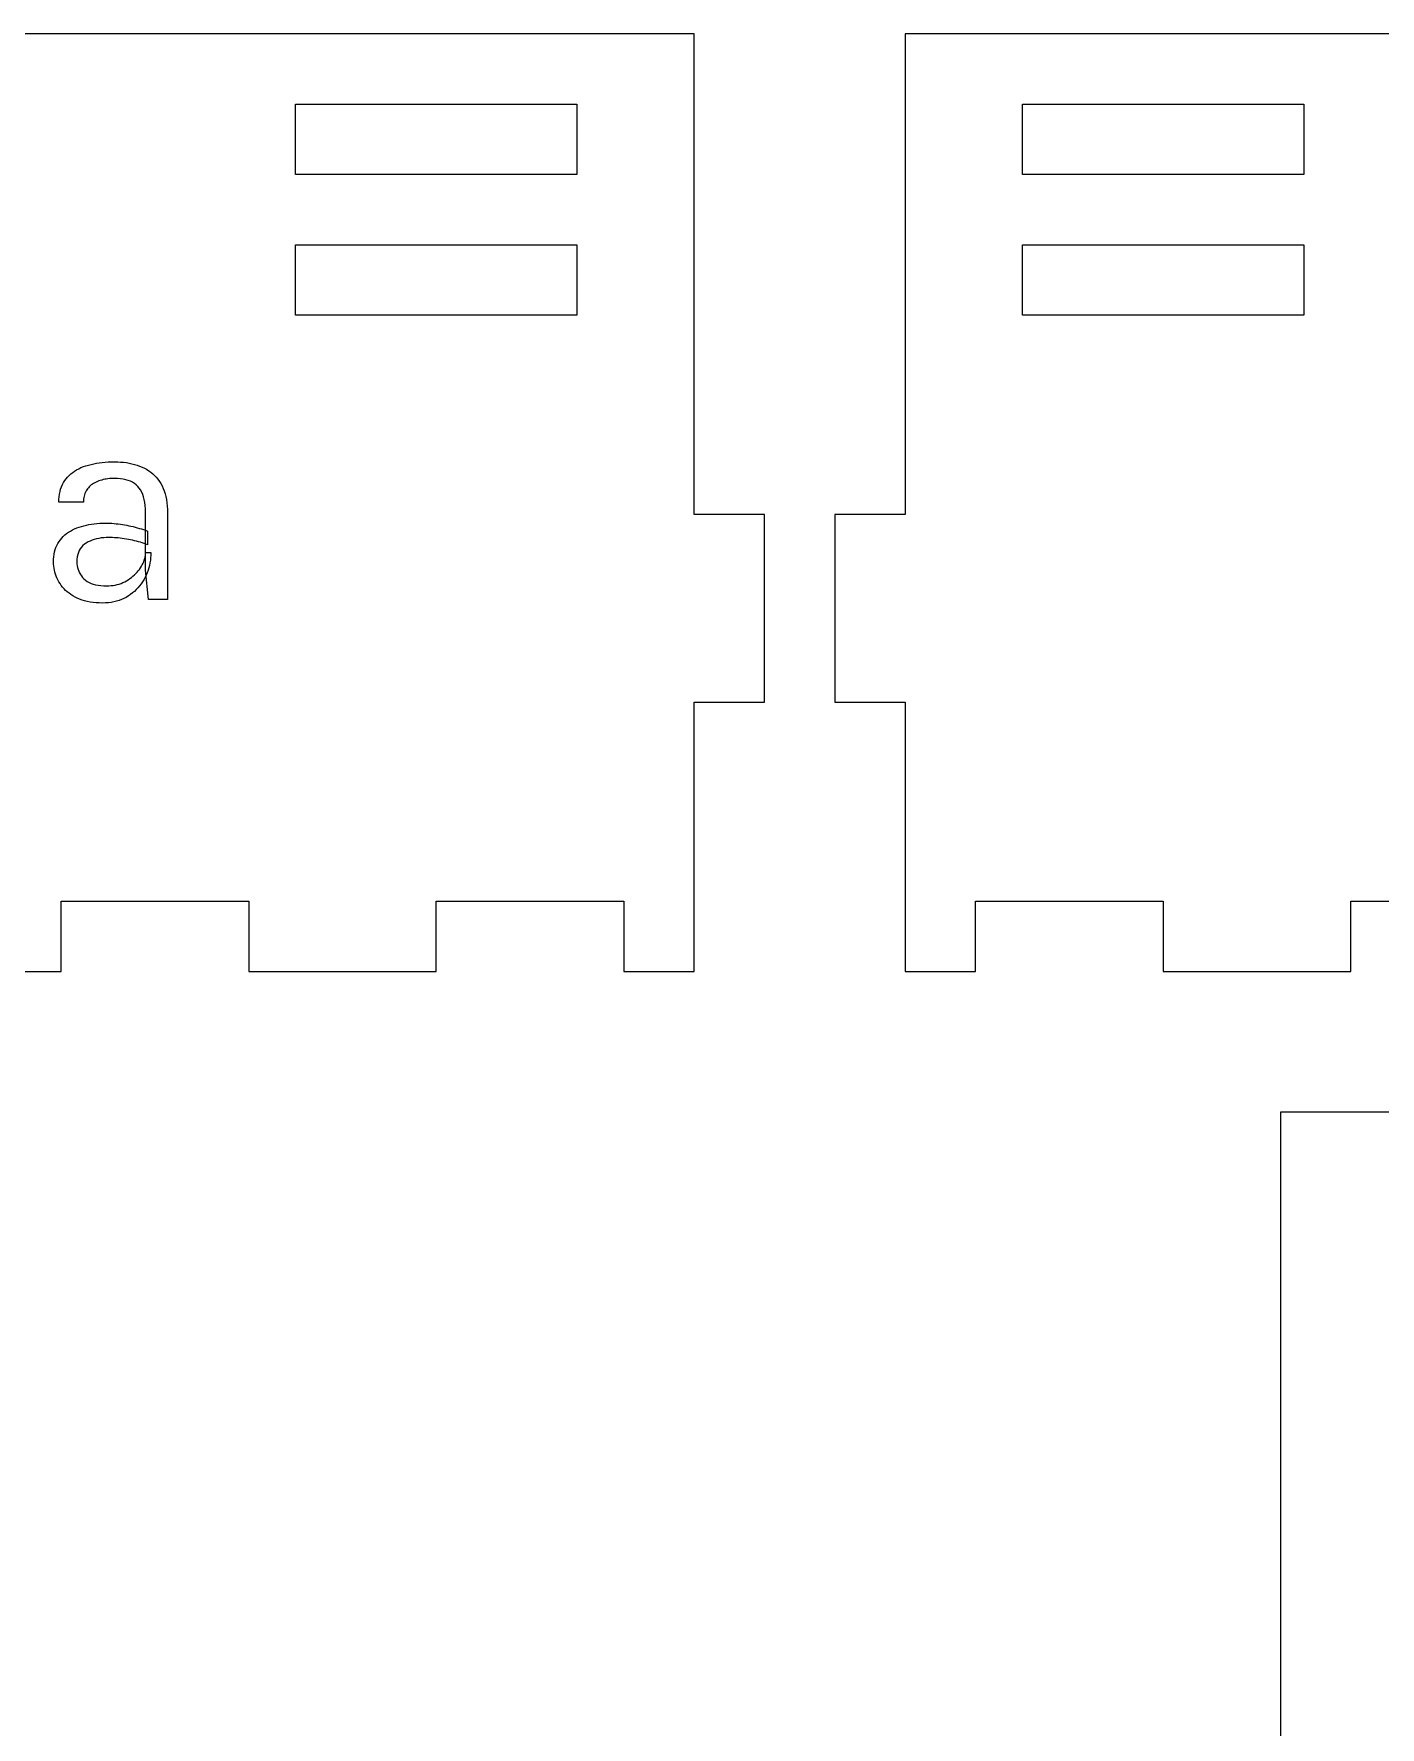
# Model space of a CAD drawing. Header units: millimetres. Extents: x 0 to 253, y 0 to 243.
# Drawn here: x 68.8 to 126.2, y 170.8 to 243 of the extents above; entities that cross this region are included whole.
import ezdxf

# ---------------------------------------------------------------- set-up
doc = ezdxf.new("R2010")
doc.units = ezdxf.units.MM
doc.layers.get('0').update_dxf_attribs({"linetype": 'CONTINUOUS'})

msp = doc.modelspace()

# ---------------------------------------------------------------- linework, layer by layer
for p, q in [((97, 243), (3, 243)), ((97, 231), (97, 243)), ((200, 243), (106, 243)), ((106, 243), (106, 231)), ((80, 237), (80, 240)), ((80, 240), (92, 240)), ((92, 240), (92, 237)), ((111, 237), (111, 240)), ((111, 240), (123, 240)), ((123, 240), (123, 237)), ((92, 237), (80, 237)), ((123, 237), (111, 237)), ((80, 231), (80, 234)), ((80, 234), (92, 234)), ((92, 234), (92, 231)), ((111, 231), (111, 234)), ((111, 234), (123, 234)), ((123, 234), (123, 231)), ((92, 231), (80, 231)), ((97, 222.5), (97, 231)), ((106, 231), (106, 222.5)), ((123, 231), (111, 231)), ((71.163, 224.607), (71.275, 224.637)), ((71.275, 224.637), (71.39, 224.662)), ((71.39, 224.662), (71.508, 224.684)), ((71.508, 224.684), (71.629, 224.703)), ((71.629, 224.703), (71.753, 224.719)), ((71.753, 224.719), (71.881, 224.731)), ((71.881, 224.731), (72.011, 224.739)), ((72.011, 224.739), (72.145, 224.744)), ((72.145, 224.744), (72.281, 224.746)), ((72.281, 224.746), (72.281, 224.746)), ((72.281, 224.746), (72.412, 224.744)), ((72.412, 224.744), (72.539, 224.737)), ((72.539, 224.737), (72.663, 224.726)), ((72.663, 224.726), (72.785, 224.71)), ((72.785, 224.71), (72.904, 224.69)), ((72.904, 224.69), (73.019, 224.666)), ((73.019, 224.666), (73.132, 224.637)), ((73.132, 224.637), (73.241, 224.604)), ((70.101, 223.861), (70.153, 223.944)), ((70.153, 223.944), (70.211, 224.023)), ((70.211, 224.023), (70.275, 224.097)), ((70.275, 224.097), (70.343, 224.167)), ((70.343, 224.167), (70.415, 224.233)), ((70.415, 224.233), (70.493, 224.294)), ((70.493, 224.294), (70.575, 224.351)), ((70.575, 224.351), (70.661, 224.405)), ((70.661, 224.405), (70.753, 224.453)), ((70.753, 224.453), (70.848, 224.498)), ((70.848, 224.498), (70.949, 224.539)), ((70.949, 224.539), (71.054, 224.575)), ((71.054, 224.575), (71.163, 224.607)), ((71.547, 223.907), (71.49, 223.882)), ((71.606, 223.93), (71.547, 223.907)), ((71.667, 223.951), (71.606, 223.93)), ((71.73, 223.969), (71.667, 223.951)), ((71.794, 223.985), (71.73, 223.969)), ((71.859, 223.999), (71.794, 223.985)), ((71.926, 224.011), (71.859, 223.999)), ((71.994, 224.021), (71.926, 224.011)), ((72.064, 224.028), (71.994, 224.021)), ((72.135, 224.034), (72.064, 224.028)), ((72.207, 224.037), (72.135, 224.034)), ((72.281, 224.038), (72.207, 224.037)), ((72.41, 224.035), (72.281, 224.038)), ((72.281, 224.038), (72.281, 224.038)), ((72.532, 224.024), (72.41, 224.035)), ((72.647, 224.007), (72.532, 224.024)), ((72.756, 223.984), (72.647, 224.007)), ((72.858, 223.953), (72.756, 223.984)), ((72.954, 223.916), (72.858, 223.953)), ((73.043, 223.872), (72.954, 223.916)), ((73.241, 224.604), (73.347, 224.566)), ((73.347, 224.566), (73.451, 224.524)), ((73.451, 224.524), (73.551, 224.477)), ((73.551, 224.477), (73.646, 224.425)), ((73.646, 224.425), (73.737, 224.367)), ((73.737, 224.367), (73.823, 224.305)), ((73.823, 224.305), (73.905, 224.237)), ((73.905, 224.237), (73.983, 224.164)), ((73.983, 224.164), (74.056, 224.085)), ((74.056, 224.085), (74.125, 224.002)), ((74.125, 224.002), (74.189, 223.913)), ((74.189, 223.913), (74.249, 223.819)), ((69.908, 223.14), (69.917, 223.258)), ((69.917, 223.258), (69.933, 223.371)), ((69.933, 223.371), (69.954, 223.478)), ((69.954, 223.478), (69.981, 223.581)), ((69.981, 223.581), (70.015, 223.679)), ((70.015, 223.679), (70.055, 223.773)), ((70.055, 223.773), (70.101, 223.861)), ((70.965, 223.219), (70.956, 223.154)), ((70.977, 223.281), (70.965, 223.219)), ((70.993, 223.34), (70.977, 223.281)), ((71.013, 223.396), (70.993, 223.34)), ((71.036, 223.45), (71.013, 223.396)), ((71.062, 223.502), (71.036, 223.45)), ((71.092, 223.551), (71.062, 223.502)), ((71.126, 223.597), (71.092, 223.551)), ((71.163, 223.641), (71.126, 223.597)), ((71.202, 223.682), (71.163, 223.641)), ((71.244, 223.721), (71.202, 223.682)), ((71.288, 223.758), (71.244, 223.721)), ((71.334, 223.793), (71.288, 223.758)), ((71.384, 223.825), (71.334, 223.793)), ((71.436, 223.855), (71.384, 223.825)), ((71.49, 223.882), (71.436, 223.855)), ((73.126, 223.821), (73.043, 223.872)), ((73.202, 223.763), (73.126, 223.821)), ((73.271, 223.699), (73.202, 223.763)), ((73.334, 223.627), (73.271, 223.699)), ((73.39, 223.546), (73.334, 223.627)), ((73.439, 223.456), (73.39, 223.546)), ((73.482, 223.358), (73.439, 223.456)), ((73.519, 223.251), (73.482, 223.358)), ((73.548, 223.136), (73.519, 223.251)), ((74.249, 223.819), (74.304, 223.719)), ((74.304, 223.719), (74.353, 223.614)), ((74.353, 223.614), (74.396, 223.503)), ((74.396, 223.503), (74.433, 223.386)), ((74.433, 223.386), (74.465, 223.263)), ((74.465, 223.263), (74.491, 223.135)), ((69.905, 223.018), (69.908, 223.14)), ((70.949, 223.018), (69.905, 223.018)), ((70.951, 223.088), (70.949, 223.018)), ((70.949, 223.018), (70.949, 223.018)), ((70.956, 223.154), (70.951, 223.088)), ((73.571, 223.011), (73.548, 223.136)), ((73.588, 222.878), (73.571, 223.011)), ((73.598, 222.736), (73.588, 222.878)), ((73.601, 222.586), (73.598, 222.736)), ((73.601, 220.126), (73.601, 222.586)), ((74.491, 223.135), (74.511, 223)), ((74.511, 223), (74.525, 222.86)), ((74.525, 222.86), (74.534, 222.714)), ((74.534, 222.714), (74.537, 222.562)), ((74.537, 222.562), (74.537, 222.562)), ((74.537, 222.562), (74.537, 218.866)), ((100, 222.5), (97, 222.5)), ((100, 214.5), (100, 222.5)), ((106, 222.5), (103, 222.5)), ((103, 222.5), (103, 214.5)), ((70.235, 221.684), (70.312, 221.739)), ((70.312, 221.739), (70.394, 221.791)), ((70.394, 221.791), (70.48, 221.839)), ((70.48, 221.839), (70.57, 221.883)), ((70.57, 221.883), (70.664, 221.923)), ((70.664, 221.923), (70.763, 221.959)), ((70.763, 221.959), (70.865, 221.991)), ((70.865, 221.991), (70.97, 222.021)), ((70.97, 222.021), (71.077, 222.046)), ((71.077, 222.046), (71.186, 222.068)), ((71.186, 222.068), (71.299, 222.087)), ((71.299, 222.087), (71.413, 222.103)), ((71.413, 222.103), (71.53, 222.115)), ((71.53, 222.115), (71.65, 222.123)), ((71.65, 222.123), (71.772, 222.128)), ((71.772, 222.128), (71.897, 222.13)), ((71.897, 222.13), (71.897, 222.13)), ((71.897, 222.13), (71.987, 222.129)), ((71.987, 222.129), (72.077, 222.126)), ((72.077, 222.126), (72.167, 222.122)), ((72.167, 222.122), (72.257, 222.116)), ((72.257, 222.116), (72.348, 222.107)), ((72.348, 222.107), (72.438, 222.098)), ((72.438, 222.098), (72.528, 222.086)), ((72.528, 222.086), (72.619, 222.072)), ((72.619, 222.072), (72.709, 222.057)), ((72.709, 222.057), (72.8, 222.04)), ((72.8, 222.04), (72.89, 222.021)), ((72.89, 222.021), (72.98, 222.001)), ((72.98, 222.001), (73.07, 221.98)), ((73.07, 221.98), (73.159, 221.957)), ((73.159, 221.957), (73.248, 221.934)), ((73.248, 221.934), (73.336, 221.908)), ((73.336, 221.908), (73.424, 221.882)), ((73.424, 221.882), (73.511, 221.854)), ((73.511, 221.854), (73.598, 221.825)), ((73.598, 221.825), (73.685, 221.794)), ((73.685, 221.794), (73.685, 221.794)), ((73.685, 221.794), (73.685, 221.206)), ((69.75, 221.002), (69.782, 221.095)), ((69.782, 221.095), (69.82, 221.183)), ((69.82, 221.183), (69.863, 221.267)), ((69.863, 221.267), (69.913, 221.347)), ((69.913, 221.347), (69.968, 221.422)), ((69.968, 221.422), (70.028, 221.493)), ((70.028, 221.493), (70.093, 221.561)), ((70.093, 221.561), (70.162, 221.624)), ((70.162, 221.624), (70.235, 221.684)), ((70.816, 221.038), (70.772, 220.961)), ((70.867, 221.109), (70.816, 221.038)), ((70.926, 221.173), (70.867, 221.109)), ((70.994, 221.23), (70.926, 221.173)), ((71.069, 221.281), (70.994, 221.23)), ((71.15, 221.326), (71.069, 221.281)), ((71.235, 221.366), (71.15, 221.326)), ((71.323, 221.402), (71.235, 221.366)), ((71.415, 221.433), (71.323, 221.402)), ((71.51, 221.459), (71.415, 221.433)), ((71.609, 221.48), (71.51, 221.459)), ((71.712, 221.497), (71.609, 221.48)), ((71.818, 221.509), (71.712, 221.497)), ((71.928, 221.516), (71.818, 221.509)), ((72.041, 221.518), (71.928, 221.516)), ((72.117, 221.517), (72.041, 221.518)), ((72.041, 221.518), (72.041, 221.518)), ((72.195, 221.515), (72.117, 221.517)), ((72.275, 221.51), (72.195, 221.515)), ((72.355, 221.505), (72.275, 221.51)), ((72.438, 221.497), (72.355, 221.505)), ((72.522, 221.488), (72.438, 221.497)), ((72.607, 221.477), (72.522, 221.488)), ((72.694, 221.464), (72.607, 221.477)), ((72.782, 221.45), (72.694, 221.464)), ((72.872, 221.434), (72.782, 221.45)), ((72.962, 221.417), (72.872, 221.434)), ((73.049, 221.398), (72.962, 221.417)), ((73.135, 221.378), (73.049, 221.398)), ((73.22, 221.357), (73.135, 221.378)), ((73.302, 221.335), (73.22, 221.357)), ((73.382, 221.312), (73.302, 221.335)), ((73.461, 221.287), (73.382, 221.312)), ((73.537, 221.261), (73.461, 221.287)), ((73.612, 221.234), (73.537, 221.261)), ((73.685, 221.206), (73.612, 221.234)), ((69.677, 220.474), (69.68, 220.588)), ((69.679, 220.386), (69.677, 220.474)), ((69.677, 220.474), (69.677, 220.474)), ((69.686, 220.298), (69.679, 220.386)), ((69.68, 220.588), (69.689, 220.698)), ((69.698, 220.211), (69.686, 220.298)), ((69.689, 220.698), (69.703, 220.804)), ((69.703, 220.804), (69.724, 220.905)), ((69.724, 220.905), (69.75, 221.002)), ((70.677, 220.585), (70.673, 220.474)), ((70.673, 220.474), (70.673, 220.474)), ((70.673, 220.474), (70.676, 220.391)), ((70.676, 220.391), (70.685, 220.311)), ((70.689, 220.689), (70.677, 220.585)), ((70.685, 220.311), (70.7, 220.233)), ((70.709, 220.786), (70.689, 220.689)), ((70.736, 220.877), (70.709, 220.786)), ((70.772, 220.961), (70.736, 220.877)), ((73.424, 220.288), (73.461, 220.354)), ((73.461, 220.354), (73.494, 220.42)), ((73.494, 220.42), (73.522, 220.486)), ((73.522, 220.486), (73.546, 220.552)), ((73.546, 220.552), (73.566, 220.618)), ((73.566, 220.618), (73.581, 220.684)), ((73.581, 220.684), (73.592, 220.75)), ((73.592, 220.75), (73.599, 220.816)), ((73.599, 220.816), (73.601, 220.882)), ((73.601, 220.882), (73.601, 220.882)), ((73.601, 220.882), (73.829, 220.882)), ((73.767, 220.327), (73.739, 220.221)), ((73.789, 220.435), (73.767, 220.327)), ((73.807, 220.544), (73.789, 220.435)), ((73.819, 220.655), (73.807, 220.544)), ((73.827, 220.768), (73.819, 220.655)), ((73.829, 220.882), (73.827, 220.768)), ((69.713, 220.126), (69.698, 220.211)), ((69.734, 220.041), (69.713, 220.126)), ((69.759, 219.956), (69.734, 220.041)), ((69.789, 219.873), (69.759, 219.956)), ((69.823, 219.79), (69.789, 219.873)), ((69.862, 219.709), (69.823, 219.79)), ((69.905, 219.628), (69.862, 219.709)), ((69.953, 219.549), (69.905, 219.628)), ((70.7, 220.233), (70.721, 220.157)), ((70.721, 220.157), (70.749, 220.084)), ((70.749, 220.084), (70.782, 220.013)), ((70.782, 220.013), (70.821, 219.945)), ((70.821, 219.945), (70.867, 219.879)), ((70.867, 219.879), (70.918, 219.815)), ((70.918, 219.815), (70.976, 219.754)), ((70.976, 219.754), (71.04, 219.697)), ((71.04, 219.697), (71.112, 219.646)), ((71.112, 219.646), (71.19, 219.601)), ((71.19, 219.601), (71.276, 219.562)), ((72.555, 219.561), (72.634, 219.594)), ((72.634, 219.594), (72.712, 219.631)), ((72.712, 219.631), (72.788, 219.673)), ((72.788, 219.673), (72.861, 219.718)), ((72.861, 219.718), (72.932, 219.765)), ((72.932, 219.765), (72.999, 219.814)), ((72.999, 219.814), (73.063, 219.866)), ((73.063, 219.866), (73.124, 219.92)), ((73.124, 219.92), (73.182, 219.976)), ((73.182, 219.976), (73.237, 220.034)), ((73.237, 220.034), (73.288, 220.094)), ((73.288, 220.094), (73.337, 220.157)), ((73.337, 220.157), (73.382, 220.222)), ((73.382, 220.222), (73.424, 220.288)), ((73.472, 219.625), (73.411, 219.536)), ((73.528, 219.718), (73.472, 219.625)), ((73.58, 219.814), (73.528, 219.718)), ((73.627, 219.913), (73.58, 219.814)), ((73.721, 218.866), (73.601, 220.126)), ((73.67, 220.014), (73.627, 219.913)), ((73.707, 220.117), (73.67, 220.014)), ((73.739, 220.221), (73.707, 220.117)), ((70.006, 219.473), (69.953, 219.549)), ((70.063, 219.4), (70.006, 219.473)), ((70.125, 219.33), (70.063, 219.4)), ((70.192, 219.263), (70.125, 219.33)), ((70.263, 219.2), (70.192, 219.263)), ((70.339, 219.139), (70.263, 219.2)), ((70.42, 219.081), (70.339, 219.139)), ((70.505, 219.026), (70.42, 219.081)), ((70.595, 218.974), (70.505, 219.026)), ((70.69, 218.926), (70.595, 218.974)), ((70.79, 218.883), (70.69, 218.926)), ((70.894, 218.845), (70.79, 218.883)), ((71.276, 219.562), (71.37, 219.529)), ((71.37, 219.529), (71.47, 219.502)), ((71.47, 219.502), (71.578, 219.481)), ((71.578, 219.481), (71.693, 219.466)), ((71.693, 219.466), (71.815, 219.457)), ((71.815, 219.457), (71.945, 219.454)), ((71.945, 219.454), (72.038, 219.456)), ((71.945, 219.454), (71.945, 219.454)), ((72.038, 219.456), (72.128, 219.463)), ((72.128, 219.463), (72.217, 219.474)), ((72.217, 219.474), (72.305, 219.489)), ((72.305, 219.489), (72.39, 219.509)), ((72.39, 219.509), (72.473, 219.533)), ((72.576, 218.869), (72.471, 218.83)), ((72.473, 219.533), (72.555, 219.561)), ((72.677, 218.914), (72.576, 218.869)), ((72.775, 218.965), (72.677, 218.914)), ((72.869, 219.022), (72.775, 218.965)), ((72.959, 219.084), (72.869, 219.022)), ((73.045, 219.15), (72.959, 219.084)), ((73.127, 219.219), (73.045, 219.15)), ((73.205, 219.293), (73.127, 219.219)), ((73.278, 219.37), (73.205, 219.293)), ((73.347, 219.451), (73.278, 219.37)), ((73.411, 219.536), (73.347, 219.451)), ((74.537, 218.866), (73.721, 218.866)), ((74.537, 218.866), (74.537, 218.866)), ((71.004, 218.813), (70.894, 218.845)), ((71.118, 218.785), (71.004, 218.813)), ((71.238, 218.762), (71.118, 218.785)), ((71.362, 218.745), (71.238, 218.762)), ((71.492, 218.732), (71.362, 218.745)), ((71.626, 218.725), (71.492, 218.732)), ((71.765, 218.722), (71.626, 218.725)), ((71.892, 218.725), (71.765, 218.722)), ((71.765, 218.722), (71.765, 218.722)), ((71.765, 218.722), (71.765, 218.722)), ((72.015, 218.734), (71.892, 218.725)), ((72.134, 218.749), (72.015, 218.734)), ((72.25, 218.77), (72.134, 218.749)), ((72.362, 218.797), (72.25, 218.77)), ((72.471, 218.83), (72.362, 218.797)), ((97, 206), (97, 214.5)), ((97, 214.5), (100, 214.5)), ((103, 214.5), (106, 214.5)), ((106, 214.5), (106, 206)), ((70, 203), (70, 206)), ((70, 206), (78, 206)), ((78, 206), (78, 203)), ((86, 203), (86, 206)), ((86, 206), (94, 206)), ((94, 206), (94, 203)), ((97, 203), (97, 206)), ((106, 206), (106, 203)), ((109, 206), (117, 206)), ((109, 203), (109, 206)), ((117, 206), (117, 203)), ((125, 203), (125, 206)), ((125, 206), (133, 206)), ((62, 203), (70, 203)), ((78, 203), (86, 203)), ((94, 203), (97, 203)), ((106, 203), (109, 203)), ((117, 203), (125, 203)), ((127.5, 197), (122, 197)), ((122, 197), (122, 103))]:
    msp.add_line(p, q)

doc.saveas('drawing.dxf')
